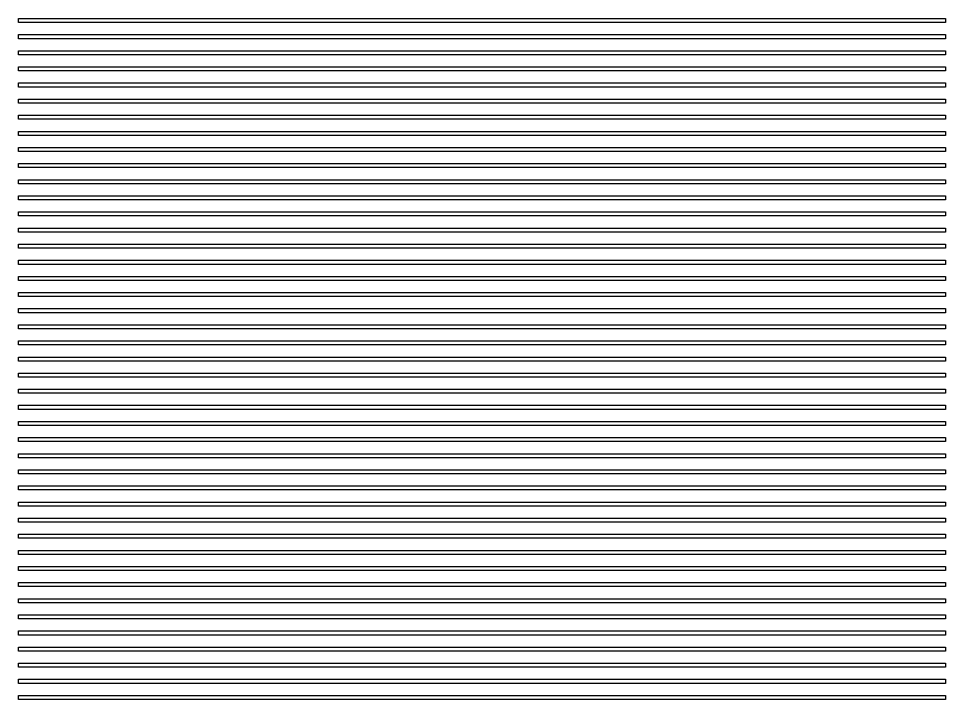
# Model space of a CAD drawing. Extents: x -25 to 123, y -44 to 109.
# Drawn here: x 12.629 to 14.981, y 10.64 to 12.368 of the extents above; entities that cross this region are included whole.
import ezdxf

# ---------------------------------------------------------------- set-up
doc = ezdxf.new("R2010")
doc.units = 0

msp = doc.modelspace()

# ---------------------------------------------------------------- linework, layer by layer
for p, q in [((12.6291, 12.3581), (12.6291, 12.3683)), ((12.6291, 12.3683), (14.9811, 12.3683)), ((14.9811, 12.3581), (12.6291, 12.3581)), ((14.9811, 12.3683), (14.9811, 12.3581)), ((12.6291, 12.3172), (12.6291, 12.3274)), ((12.6291, 12.3274), (14.9811, 12.3274)), ((14.9811, 12.3274), (14.9811, 12.3172)), ((14.9811, 12.3172), (12.6291, 12.3172)), ((12.6291, 12.2763), (12.6291, 12.2865)), ((12.6291, 12.2865), (14.9811, 12.2865)), ((14.9811, 12.2865), (14.9811, 12.2763)), ((14.9811, 12.2763), (12.6291, 12.2763)), ((12.6291, 12.2354), (12.6291, 12.2456)), ((12.6291, 12.2456), (14.9811, 12.2456)), ((14.9811, 12.2354), (12.6291, 12.2354)), ((14.9811, 12.2456), (14.9811, 12.2354)), ((12.6291, 12.1945), (12.6291, 12.2047)), ((12.6291, 12.2047), (14.9811, 12.2047)), ((14.9811, 12.1945), (12.6291, 12.1945)), ((14.9811, 12.2047), (14.9811, 12.1945)), ((12.6291, 12.1536), (12.6291, 12.1638)), ((12.6291, 12.1638), (14.9811, 12.1638)), ((14.9811, 12.1638), (14.9811, 12.1536)), ((14.9811, 12.1536), (12.6291, 12.1536)), ((12.6291, 12.1127), (12.6291, 12.1229)), ((12.6291, 12.1229), (14.9811, 12.1229)), ((14.9811, 12.1229), (14.9811, 12.1127)), ((14.9811, 12.1127), (12.6291, 12.1127)), ((12.6291, 12.0718), (12.6291, 12.082)), ((12.6291, 12.082), (14.9811, 12.082)), ((14.9811, 12.0718), (12.6291, 12.0718)), ((14.9811, 12.082), (14.9811, 12.0718)), ((12.6291, 12.0309), (12.6291, 12.0411)), ((12.6291, 12.0411), (14.9811, 12.0411)), ((14.9811, 12.0309), (12.6291, 12.0309)), ((14.9811, 12.0411), (14.9811, 12.0309)), ((12.6291, 11.99), (12.6291, 12.0002)), ((12.6291, 12.0002), (14.9811, 12.0002)), ((14.9811, 12.0002), (14.9811, 11.99)), ((14.9811, 11.99), (12.6291, 11.99)), ((12.6291, 11.9491), (12.6291, 11.9593)), ((12.6291, 11.9593), (14.9811, 11.9593)), ((14.9811, 11.9491), (12.6291, 11.9491)), ((14.9811, 11.9593), (14.9811, 11.9491)), ((12.6291, 11.9082), (12.6291, 11.9184)), ((12.6291, 11.9184), (14.9811, 11.9184)), ((14.9811, 11.9082), (12.6291, 11.9082)), ((14.9811, 11.9184), (14.9811, 11.9082)), ((12.6291, 11.8673), (12.6291, 11.8775)), ((12.6291, 11.8775), (14.9811, 11.8775)), ((14.9811, 11.8673), (12.6291, 11.8673)), ((14.9811, 11.8775), (14.9811, 11.8673)), ((12.6291, 11.8264), (12.6291, 11.8366)), ((12.6291, 11.8366), (14.9811, 11.8366)), ((14.9811, 11.8366), (14.9811, 11.8264)), ((14.9811, 11.8264), (12.6291, 11.8264)), ((12.6291, 11.7854), (12.6291, 11.7957)), ((12.6291, 11.7957), (14.9811, 11.7957)), ((14.9811, 11.7854), (12.6291, 11.7854)), ((14.9811, 11.7957), (14.9811, 11.7854)), ((12.6291, 11.7445), (12.6291, 11.7548)), ((12.6291, 11.7548), (14.9811, 11.7548)), ((14.9811, 11.7445), (12.6291, 11.7445)), ((14.9811, 11.7548), (14.9811, 11.7445)), ((12.6291, 11.7036), (12.6291, 11.7139)), ((12.6291, 11.7139), (14.9811, 11.7139)), ((14.9811, 11.7139), (14.9811, 11.7036)), ((14.9811, 11.7036), (12.6291, 11.7036)), ((12.6291, 11.6628), (12.6291, 11.673)), ((12.6291, 11.673), (14.9811, 11.673)), ((14.9811, 11.673), (14.9811, 11.6628)), ((14.9811, 11.6628), (12.6291, 11.6628)), ((12.6291, 11.6218), (12.6291, 11.6321)), ((12.6291, 11.6321), (14.9811, 11.6321)), ((14.9811, 11.6218), (12.6291, 11.6218)), ((14.9811, 11.6321), (14.9811, 11.6218)), ((12.6291, 11.5809), (12.6291, 11.5912)), ((12.6291, 11.5912), (14.9811, 11.5912)), ((14.9811, 11.5809), (12.6291, 11.5809)), ((14.9811, 11.5912), (14.9811, 11.5809)), ((12.6291, 11.54), (12.6291, 11.5503)), ((12.6291, 11.5503), (14.9811, 11.5503)), ((14.9811, 11.5503), (14.9811, 11.54)), ((14.9811, 11.54), (12.6291, 11.54)), ((12.6291, 11.4991), (12.6291, 11.5093)), ((12.6291, 11.5093), (14.9811, 11.5093)), ((14.9811, 11.5093), (14.9811, 11.4991)), ((14.9811, 11.4991), (12.6291, 11.4991)), ((12.6291, 11.4582), (12.6291, 11.4685)), ((12.6291, 11.4685), (14.9811, 11.4685)), ((14.9811, 11.4582), (12.6291, 11.4582)), ((14.9811, 11.4685), (14.9811, 11.4582)), ((12.6291, 11.4173), (12.6291, 11.4276)), ((12.6291, 11.4276), (14.9811, 11.4276)), ((14.9811, 11.4173), (12.6291, 11.4173)), ((14.9811, 11.4276), (14.9811, 11.4173)), ((12.6291, 11.3764), (12.6291, 11.3867)), ((12.6291, 11.3867), (14.9811, 11.3867)), ((14.9811, 11.3867), (14.9811, 11.3764)), ((14.9811, 11.3764), (12.6291, 11.3764)), ((12.6291, 11.3355), (12.6291, 11.3457)), ((12.6291, 11.3457), (14.9811, 11.3457)), ((14.9811, 11.3457), (14.9811, 11.3355)), ((14.9811, 11.3355), (12.6291, 11.3355)), ((12.6291, 11.2946), (12.6291, 11.3048)), ((12.6291, 11.3048), (14.9811, 11.3048)), ((14.9811, 11.2946), (12.6291, 11.2946)), ((14.9811, 11.3048), (14.9811, 11.2946)), ((12.6291, 11.2537), (12.6291, 11.2639)), ((12.6291, 11.2639), (14.9811, 11.2639)), ((14.9811, 11.2537), (12.6291, 11.2537)), ((14.9811, 11.2639), (14.9811, 11.2537)), ((12.6291, 11.2128), (12.6291, 11.223)), ((12.6291, 11.223), (14.9811, 11.223)), ((14.9811, 11.223), (14.9811, 11.2128)), ((14.9811, 11.2128), (12.6291, 11.2128)), ((12.6291, 11.1719), (12.6291, 11.1821)), ((12.6291, 11.1821), (14.9811, 11.1821)), ((14.9811, 11.1821), (14.9811, 11.1719)), ((14.9811, 11.1719), (12.6291, 11.1719)), ((12.6291, 11.131), (12.6291, 11.1412)), ((12.6291, 11.1412), (14.9811, 11.1412)), ((14.9811, 11.131), (12.6291, 11.131)), ((14.9811, 11.1412), (14.9811, 11.131)), ((12.6291, 11.0901), (12.6291, 11.1003)), ((12.6291, 11.1003), (14.9811, 11.1003)), ((14.9811, 11.0901), (12.6291, 11.0901)), ((14.9811, 11.1003), (14.9811, 11.0901)), ((12.6291, 11.0492), (12.6291, 11.0594)), ((12.6291, 11.0594), (14.9811, 11.0594)), ((14.9811, 11.0594), (14.9811, 11.0492)), ((14.9811, 11.0492), (12.6291, 11.0492)), ((12.6291, 11.0083), (12.6291, 11.0185)), ((12.6291, 11.0185), (14.9811, 11.0185)), ((14.9811, 11.0083), (12.6291, 11.0083)), ((14.9811, 11.0185), (14.9811, 11.0083)), ((12.6291, 10.9674), (12.6291, 10.9776)), ((12.6291, 10.9776), (14.9811, 10.9776)), ((14.9811, 10.9674), (12.6291, 10.9674)), ((14.9811, 10.9776), (14.9811, 10.9674)), ((12.6291, 10.9265), (12.6291, 10.9367)), ((12.6291, 10.9367), (14.9811, 10.9367)), ((14.9811, 10.9265), (12.6291, 10.9265)), ((14.9811, 10.9367), (14.9811, 10.9265)), ((12.6291, 10.8856), (12.6291, 10.8958)), ((12.6291, 10.8958), (14.9811, 10.8958)), ((14.9811, 10.8958), (14.9811, 10.8856)), ((14.9811, 10.8856), (12.6291, 10.8856)), ((12.6291, 10.8447), (12.6291, 10.8549)), ((12.6291, 10.8549), (14.9811, 10.8549)), ((14.9811, 10.8447), (12.6291, 10.8447)), ((14.9811, 10.8549), (14.9811, 10.8447)), ((12.6291, 10.8038), (12.6291, 10.814)), ((12.6291, 10.814), (14.9811, 10.814)), ((14.9811, 10.8038), (12.6291, 10.8038)), ((14.9811, 10.814), (14.9811, 10.8038)), ((12.6291, 10.7629), (12.6291, 10.7731)), ((12.6291, 10.7731), (14.9811, 10.7731)), ((14.9811, 10.7731), (14.9811, 10.7629)), ((14.9811, 10.7629), (12.6291, 10.7629)), ((12.6291, 10.722), (12.6291, 10.7322)), ((12.6291, 10.7322), (14.9811, 10.7322)), ((14.9811, 10.7322), (14.9811, 10.722)), ((14.9811, 10.722), (12.6291, 10.722)), ((12.6291, 10.6811), (12.6291, 10.6913)), ((12.6291, 10.6913), (14.9811, 10.6913)), ((14.9811, 10.6811), (12.6291, 10.6811)), ((14.9811, 10.6913), (14.9811, 10.6811)), ((12.6291, 10.6402), (12.6291, 10.6504)), ((12.6291, 10.6504), (14.9811, 10.6504)), ((14.9811, 10.6402), (12.6291, 10.6402)), ((14.9811, 10.6504), (14.9811, 10.6402))]:
    msp.add_line(p, q)

doc.saveas('drawing.dxf')
